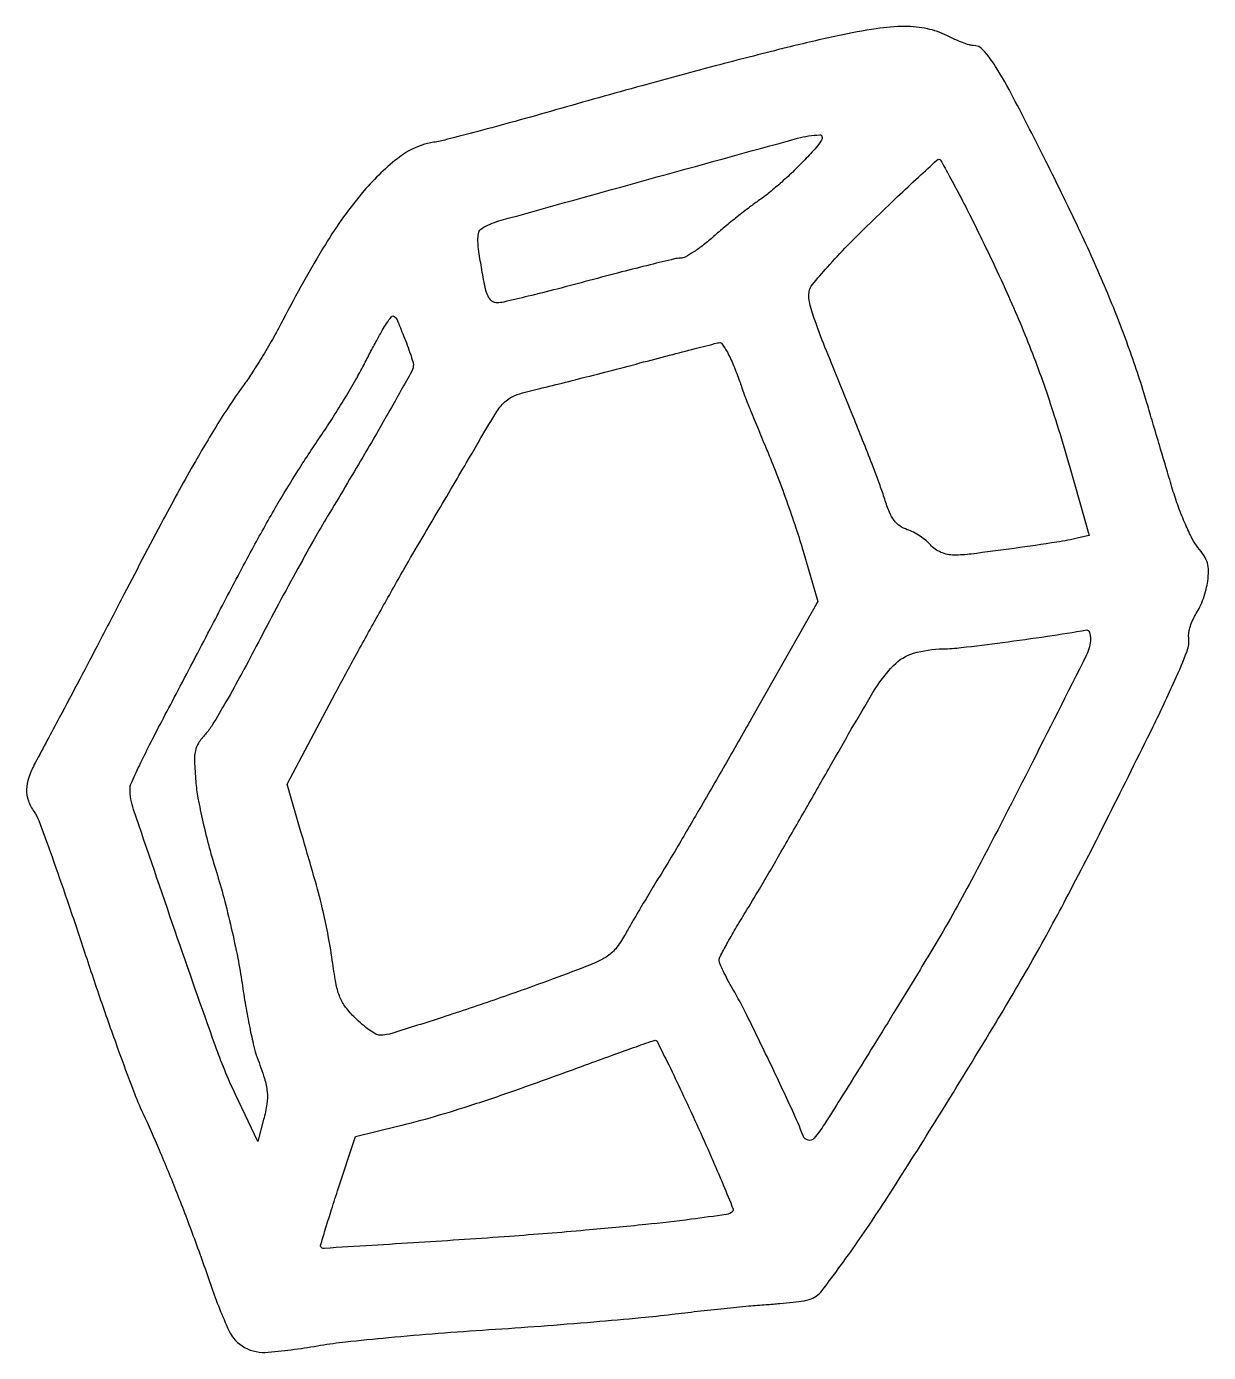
# Model space of a CAD drawing. Extents: x 283 to 3298, y 79 to 3222.
# Drawn here: x 1584.1 to 1822.8, y 645.9 to 913.8 of the extents above; entities that cross this region are included whole.
import ezdxf

# ---------------------------------------------------------------- set-up
doc = ezdxf.new("R2010")
doc.units = 0

msp = doc.modelspace()

# ---------------------------------------------------------------- linework, layer by layer
for points in [[(1748, 911.96768, 0.007789), (1737.707573, 909.580682, 0.003431), (1724.166812, 906.118424, 0.003075), (1708.372471, 901.860253, 0.002278), (1690.963505, 896.966245, -0.002136), (1682.800043, 894.668831, -0.00273), (1675.258415, 892.625422, -0.002117), (1668.921359, 890.974166, -0.02303), (1666.337848, 890.438033, 0.124246), (1659.49335, 887.497399, 0.053688), (1652.253099, 880.611904, 0.039217), (1644.461538, 869.808921, 0.017483), (1635.868487, 854.5, -0.009123), (1634.018487, 851.071083, -0.006942), (1631.871899, 847.38125, -0.007024), (1629.761963, 843.976871, -0.016298), (1628.062083, 841.5, 0.018625), (1623.407575, 834.649904, 0.010177), (1618.191665, 825.933073, 0.007444), (1611.780555, 814.307828, 0.002872), (1603.221006, 798, -0.000776), (1598.82661, 789.541734, -0.001058), (1594.836146, 781.929335, -0.001019), (1590.700574, 774.119192, -0.000647), (1585.853439, 765.038558, 0.037704), (1584.54365, 762.075648, 0.079805), (1584.091505, 759.613109, 0.092627), (1584.458304, 757.374549, 0.066065), (1585.631965, 755.115055, -0.064309), (1586.55913, 753.345268, -0.002221), (1589.234756, 746.008298, -0.004123), (1592.290746, 737.286059, -0.002865), (1595.605087, 727.385183, 0.003476), (1599.06441, 717.093048, 0.003823), (1602.560977, 707.172094, 0.003567), (1605.673806, 698.739626, 0.019289), (1607.5716, 694.242634, -0.009297), (1610.883827, 686.812034, -0.006146), (1614.424112, 678.160818, -0.00582), (1617.99244, 668.808669, -0.005575), (1621.395045, 659.241764, 0.024002), (1624.954505, 650.29251, 0.163801), (1628.151297, 646.869703, 0.148619), (1632.927796, 645.902793, 0.018695), (1643.5, 647.314344, -0.01587), (1648.513879, 648.012619, -0.003455), (1657.2, 648.881779, -0.003597), (1667.26874, 649.746037, -0.00344), (1677.5, 650.479344, 0.00248), (1687.95149, 651.208258, 0.002287), (1698.68125, 652.059433, 0.002282), (1708.234891, 652.905225, 0.007595), (1714.5, 653.58485, -0.002784), (1719.606257, 654.188529, -0.002336), (1725.026617, 654.77312, -0.002357), (1729.983743, 655.260728, -0.00649), (1733.484227, 655.54262, 0.005581), (1736.284089, 655.762972, 0.006636), (1738.920928, 656.035458, 0.005823), (1741.135911, 656.320289, 0.041973), (1742.184508, 656.558561, 0.153678), (1744.786749, 658.386242, 0.009267), (1750.521483, 666.169658, 0.010979), (1757.910799, 677.09907, 0.004288), (1767.65175, 692.5, 0.002766), (1779.289392, 711.487428, 0.007233), (1787.376137, 725.293638, 0.008163), (1794.485308, 738.335683, 0.004498), (1802.772606, 754.5, 0.00154), (1811.647552, 772.337868, 0.009209), (1816.071572, 781.730802, 0.013589), (1818.516808, 787.602845, 0.123324), (1818.852027, 790.336987, -0.073548), (1818.875966, 791.358962, -0.033473), (1819.190754, 792.661236, -0.032232), (1819.713433, 794.014702, -0.038152), (1820.381907, 795.211901, 0.040222), (1821.108524, 796.52596, 0.021308), (1821.803052, 798.254287, 0.021068), (1822.366679, 800.093505, 0.030485), (1822.694737, 801.760758, 0.032659), (1822.836895, 803.846973, 0.071769), (1822.613371, 805.42683, 0.071626), (1821.951989, 806.881007, 0.032423), (1820.708341, 808.570032, -0.056892), (1819.574563, 810.278673, -0.015206), (1818.177159, 813.233323, -0.015209), (1816.784129, 816.711429, -0.015165), (1815.60365, 820.271174, -0.000167), (1814.419399, 824.246268, -0.000098), (1813.004073, 829.00622, -0.000098), (1811.59017, 833.768214, -0.000167), (1810.410215, 837.75, 0.014354), (1806.830903, 848.680153, 0.012663), (1802.48872, 859.858859, 0.011021), (1797.017649, 872.180776, 0.006539), (1789.983277, 886.632845, 0.003092), (1783.408647, 899.504307, 0.020612), (1779.834494, 905.751841, 0.040915), (1777.34027, 909.083402, 0.214807), (1775.305174, 910, -0.076213), (1774.535699, 910.117973, -0.014064), (1773.175529, 910.5875, -0.014804), (1771.602458, 911.234338, -0.013006), (1770, 912, 0.067742), (1766.07171, 913.373982, 0.050708), (1761.50457, 913.831578, 0.037468), (1755.740163, 913.390488, 0.015261)], [(1741.31833, 886.890362, -0.013058), (1739.156396, 884.714459, -0.009442), (1736.639946, 882.399947, -0.009548), (1734.163772, 880.290289, -0.020422), (1732.158083, 878.779081, 0.011318), (1730.142612, 877.317242, 0.005551), (1727.640049, 875.369984, 0.005504), (1725.083302, 873.288206, 0.007965), (1722.874703, 871.388719, -0.016243), (1720.854109, 869.708302, -0.020282), (1718.869229, 868.289186, -0.018947), (1717.14146, 867.24822, -0.126763), (1716.17812, 867, 0.058154), (1714.943923, 866.855965, 0.00186), (1710.047703, 865.678125, 0.003573), (1704.279982, 864.224157, 0.00247), (1697.773253, 862.5, -0.002771), (1691.251167, 860.775976, -0.003942), (1685.435269, 859.321875, -0.002233), (1680.5158, 858.156264, -0.057107), (1679.152104, 858, -0.161248), (1678.084118, 858.353615, -0.128764), (1677.321857, 859.30556, -0.05442), (1676.705862, 861.226318, -0.008628), (1675.979357, 865.122385, -0.007578), (1675.412596, 868.823733, -0.035836), (1675.272942, 870.96444, -0.069722), (1675.465615, 872.27733, -0.185145), (1676.030659, 873.018948, -0.070423), (1679.518549, 874.547184, -0.000525), (1709.816731, 882.974754, -0.000624), (1739.852284, 891.254964, -0.058247), (1744.31833, 891.936284, -0.361106), (1744.769806, 891.587306, -0.191304), (1744.65074, 890.841708, -0.046471), (1743.583091, 889.375152, -0.00848)], [(1774.869281, 875.25, -0.008698), (1781.778382, 860.83359, -0.014764), (1786.987429, 848.512753, -0.015017), (1791.400691, 836.053878, -0.009398), (1795.849075, 821.234086), (1798.721366, 810.968171), (1796.610683, 810.468364, -0.020574), (1792.22224, 809.618122, -0.00334), (1783.625978, 808.375546, -0.002751), (1774.939905, 807.227815, -0.030991), (1771.472241, 807.005895, -0.052592), (1770.115179, 807.14636, -0.04949), (1768.787855, 807.567336, -0.050828), (1767.604141, 808.225725, -0.063469), (1766.672701, 809.069289, 0.044775), (1765.785314, 809.935302, 0.025166), (1764.570588, 810.827313, 0.024937), (1763.243067, 811.610867, 0.036996), (1762.004604, 812.14824, -0.06569), (1760.483346, 812.914529, -0.084374), (1759.356198, 813.999119, -0.06132), (1758.416882, 815.663506, -0.01974), (1757.438352, 818.328951, 0.010438), (1756.491966, 821.062978, 0.002812), (1754.876154, 825.359129, 0.002847), (1752.985689, 830.21791, 0.002945), (1751.060991, 835, -0.001307), (1745.653965, 848.308215, -0.01108), (1743.371983, 854.349819, -0.023703), (1742.297639, 857.92924, -0.096003), (1742.178066, 860.19288, -0.138768), (1742.83173, 861.678837, -0.009468), (1745.861766, 865.210292, -0.011961), (1749.936472, 869.56683, -0.006437), (1755.154788, 874.75, -0.002171), (1760.048517, 879.446203, -0.003492), (1764.264812, 883.401562, -0.000704), (1767.996308, 886.843707, -0.188091), (1768.39708, 887, -0.271591), (1768.734538, 886.802101, -0.001635), (1770.540634, 883.548437, -0.00605), (1772.570914, 879.754638, -0.003742)], [(1662.225625, 845.5, -0.140318), (1661.91922, 844.188238, -0.001622), (1657.500982, 836.317714, -0.004468), (1652.002082, 826.795715, -0.002261), (1644.9148, 814.895968, 0.007118), (1642.128902, 810.113294, 0.002793), (1638.418936, 803.44368, 0.002764), (1634.48657, 796.185512, 0.003443), (1630.916399, 789.395968, -0.004981), (1627.587022, 783.111355, -0.006315), (1624.381023, 777.37667, -0.005058), (1621.58966, 772.63992, -0.050506), (1620.210463, 770.801207, 0.042225), (1618.83914, 769.034587, 0.093702), (1618.195494, 767.463505, 0.060384), (1618.02405, 765.360531, 0.010037), (1618.265258, 761.301207, 0.026617), (1618.718313, 757.905742, 0.009515), (1619.712914, 753.11973, 0.00941), (1621.005084, 747.901559, 0.010983), (1622.433298, 743, -0.012117), (1623.93625, 737.798049, -0.007594), (1625.453557, 731.646875, -0.007621), (1626.764035, 725.540862, -0.013776), (1627.622187, 720.5, 0.00735), (1628.329619, 715.995318, 0.007563), (1629.16309, 711.55625, 0.00736), (1630.000122, 707.731383, 0.031602), (1630.674133, 705.5, -0.012782), (1632.137588, 701.240886, -0.05059), (1632.698702, 698.53283, -0.063456), (1632.641081, 696.084073, -0.028253), (1631.97728, 692.919477), (1630.7862, 688.5), (1626.304587, 698, -0.024541), (1622.182601, 707.978953, -0.002797), (1614.119813, 730.987443, -0.001181), (1605.72111, 755.579747, -0.08115), (1605.003961, 759.892164, -0.108236), (1605.20841, 760.83843, -0.003421), (1606.879469, 764.432057, -0.006499), (1608.944485, 768.651857, -0.004445), (1611.394232, 773.392164, 0.000576), (1614.293118, 778.89671, 0.000341), (1617.738576, 785.468323, 0.000341), (1621.167393, 792.029962, 0.000588), (1624.012864, 797.5, -0.004197), (1629.647082, 808.142676, -0.007898), (1634.403178, 816.623951, -0.009141), (1638.907497, 824.051181, -0.00883), (1643.731042, 831.395902, 0.007851), (1646.019206, 834.865216, 0.005831), (1648.44093, 838.765152, 0.005896), (1650.640208, 842.499515, 0.013243), (1652.199319, 845.394848, -0.004071), (1653.490736, 847.902171, -0.004066), (1654.823317, 850.38913, -0.003981), (1656.021771, 852.541811, -0.016023), (1656.805839, 853.826425, -0.02941), (1657.816117, 855.186618, -0.39371), (1658.381351, 855.256498, -0.137362), (1658.929159, 854.565954, -0.004666), (1660.253895, 851.327479, -0.005748), (1660.993701, 849.405653, -0.007428), (1661.626057, 847.624322, -0.005796), (1662.114678, 846.123096, -0.063517)], [(1726.274827, 846.75, -0.008651), (1726.904928, 845.322935, -0.006353), (1727.555814, 843.720312, -0.006422), (1728.133195, 842.187471, -0.014177), (1728.525448, 841, 0.020251), (1729.044914, 839.489272, 0.002459), (1730.335717, 836.225359, 0.002916), (1731.911883, 832.361837, 0.002399), (1733.637806, 828.256542, -0.009138), (1735.523623, 823.596087, -0.005577), (1737.587326, 818.030358, -0.005588), (1739.509734, 812.467712, -0.009864), (1740.954184, 807.828431), (1743.906116, 797.643779), (1730.841064, 774.57189, -0.001267), (1725.454426, 765.115459, -0.001305), (1720.073179, 755.780493, -0.00126), (1715.367236, 747.71296, -0.005569), (1712.531101, 743, 0.002217), (1710.347556, 739.425942, 0.002013), (1708.123911, 735.716062, 0.002014), (1706.161209, 732.380911, 0.006482), (1704.893095, 730.139786, -0.044416), (1703.098329, 727.463498, -0.086146), (1701.167322, 725.771854, -0.043926), (1698.023694, 724.215302, -0.004838), (1690.5, 721.363721, -0.004706), (1679.21362, 717.330661, -0.004993), (1668.07326, 713.591808, -0.002441), (1658.050523, 710.393034, -0.076159), (1655.485154, 710, -0.127402), (1654.672581, 710.210463, -0.024479), (1653.368995, 711.020185, -0.02464), (1651.903812, 712.143399, -0.020524), (1650.460362, 713.472972, -0.033035), (1648.549486, 715.654532, -0.065809), (1647.406998, 717.641269, -0.050337), (1646.648052, 720.185848, -0.012768), (1645.944305, 724.445446, 0.010043), (1645.048635, 730.056674, 0.01447), (1644.013796, 734.976741, 0.009908), (1642.42996, 741.026337, 0.002313), (1639.525949, 751.106255), (1636.710209, 760.712511), (1646.465615, 779.038211, -0.002833), (1650.767308, 787.009799, -0.002068), (1655.633348, 795.819475, -0.002089), (1660.315253, 804.131757, -0.004607), (1663.975838, 810.431955, 0.000603), (1667.249097, 815.963092, 0.000522), (1670.67167, 821.776352, 0.000525), (1673.762402, 827.05121, 0.001533), (1675.880416, 830.700308, -0.009732), (1679.082795, 836.014959, -0.07578), (1680.970004, 838.197176, -0.099422), (1683.226023, 839.454077, -0.022218), (1687.5, 840.617083, 0.005918), (1690.350469, 841.293793, 0.001093), (1695.584375, 842.614131, 0.001173), (1701.699152, 844.186186, 0.001068), (1708, 845.83622, -0.000752), (1713.987313, 847.408196, -0.001184), (1719.133717, 848.738119, -0.000277), (1723.647899, 849.890607, -0.048783), (1724.136059, 849.965344, -0.244617), (1724.45987, 849.818644, -0.019661), (1725.026696, 849.035132, -0.023013), (1725.652884, 847.992744, -0.015461)], [(1799, 790.116304, -0.116878), (1798.230365, 786.86881, -0.000992), (1786.536824, 763.698608, -0.003808), (1775.429947, 742.206341, -0.013069), (1767.749905, 728.5, -0.002082), (1764.567748, 723.203829, -0.000914), (1760.311911, 716.215882, -0.000905), (1755.769584, 708.818235, -0.001213), (1751.622843, 702.128535, -0.001719), (1745.282524, 692.032737, -0.035525), (1743.157304, 689.149697, -0.280311), (1741.957475, 688.754802, -0.250442), (1740.96012, 689.628535, 0.018278), (1738.796997, 694.785937, 0.003097), (1734.251108, 704.444954, 0.003214), (1729.579223, 714.054961, 0.016384), (1726.773344, 719.294006, -0.008804), (1725.711187, 721.206991, -0.011604), (1724.81467, 722.989356, -0.00915), (1724.132525, 724.498455, -0.101909), (1724, 725.141913, -0.12202), (1724.17451, 725.846352, -0.00398), (1725.563504, 728.427782, -0.007414), (1727.283146, 731.45625, -0.005063), (1729.322568, 734.847906, 0.005156), (1732.128661, 739.516541, 0.001341), (1736.542947, 747.081731, 0.001364), (1741.526705, 755.730021, 0.001392), (1746.428336, 764.345219, -0.005278), (1755.041402, 779.213671, -0.057503), (1759.225315, 784.711811, -0.131136), (1763.286549, 787.171968, -0.067173), (1769.217881, 788.066704, 0.025849), (1772.88957, 788.314043, 0.002854), (1781.250076, 789.361671, 0.003788), (1790.299648, 790.617965, 0.005529), (1798.25, 791.873082, -0.248778), (1798.536305, 791.778197, -0.090149), (1798.779687, 791.409382, -0.062765), (1798.945477, 790.828743, -0.038209)], [(1719.465908, 691.94702, -0.003186), (1722.407014, 685.374258, -0.005209), (1724.806073, 679.761983, -0.001162), (1726.833362, 674.847081, -0.302308), (1726.746114, 674.412781, -0.161818), (1725.416828, 673.746649, -0.003715), (1718.331628, 672.775212, -0.006962), (1709.186249, 671.719707, -0.003022), (1697, 670.55928, -0.00415), (1681.677046, 669.321667, -0.002477), (1663.430632, 668.091119, -0.000212), (1644.21205, 666.898818, -0.251382), (1643.516939, 667.218471, -0.238626), (1643.472768, 667.462981, -0.000709), (1644.427505, 670.648551, -0.003809), (1645.54631, 674.262479, -0.002345), (1646.91554, 678.5), (1650.526926, 689.5), (1659.013463, 691.573155, 0.010426), (1666.524099, 693.574738, 0.008508), (1674.475621, 696.019746, 0.006556), (1684.09733, 699.298663, 0.002729), (1697, 703.964848, -0.001139), (1702.218189, 705.870767, -0.00179), (1706.711278, 707.482077, -0.000441), (1710.647589, 708.873925, -0.070465), (1711.102221, 708.965276, -0.300579), (1711.444576, 708.766346, -0.000914), (1713.807471, 703.980487, -0.004606), (1716.446779, 698.482723, -0.002812)]]:
    msp.add_lwpolyline(points, format="xyb", close=True)

doc.saveas('drawing.dxf')
